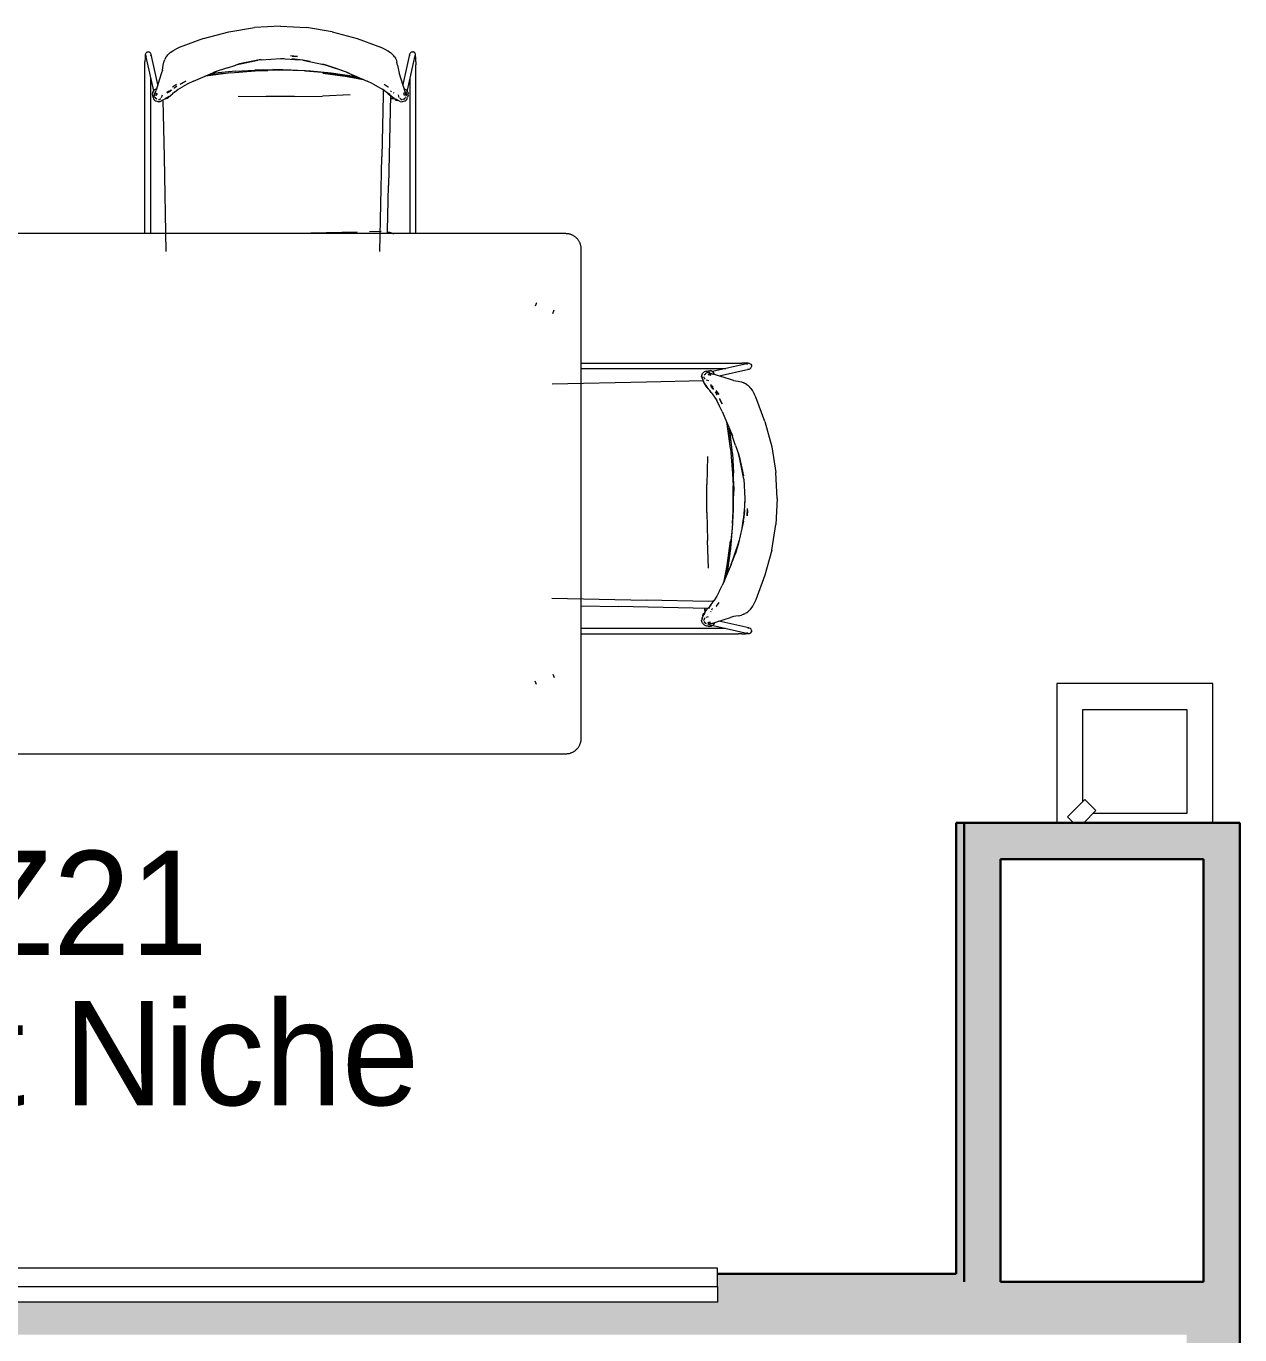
# Model space of a CAD drawing. Header units: millimetres. Extents: x 155927 to 317870, y -36033 to 97293.
# Drawn here: x 158917 to 161251, y 25956 to 28472 of the extents above; entities that cross this region are included whole.
import ezdxf

# ---------------------------------------------------------------- set-up
doc = ezdxf.new("R2010")
doc.units = ezdxf.units.MM
doc.header["$MEASUREMENT"] = 0
for name, color, linetype, lineweight in [('A-AREA-IDEN', 7, 'CONTINUOUS', 9), ('A-WALL-PATT', 7, 'CONTINUOUS', 9), ('G-IMPT', 8, 'CONTINUOUS', 9), ('I-FURN', 8, 'CONTINUOUS', 9), ('I-WALL', 7, 'CONTINUOUS', 9), ('P-SANR-FIXT', 7, 'CONTINUOUS', 9)]:
    doc.layers.add(name, color=color, linetype=linetype, lineweight=lineweight)
doc.styles.add('Century Gothic', font='GOTHIC.TTF', dxfattribs={"height": 200})

msp = doc.modelspace()

# ---------------------------------------------------------------- hatches: boundary and pattern name
at = {"layer": 'A-WALL-PATT'}
for points in [[(160720.5, 26057.6), (160720.5, 26940.1), (160705.5, 26940.1), (160705.5, 26057.6)], [(160720.5, 26057.6), (160790.5, 26057.6), (160790.5, 26940.1), (160720.5, 26940.1), (160720.5, 26303.5)], [(161180.8, 26870.1), (161250.8, 26870.1), (161250.8, 26940.1), (160790.5, 26940.1), (160790.5, 26870.1)], [(161250.8, 26057.6), (161250.8, 26870.1), (161180.8, 26870.1), (161180.8, 26057.6)], [(161148.8, 25955.6), (161148.8, 26057.6), (160246.3, 26057.6), (160246.3, 26018.7), (157846.3, 26018.7), (157846.3, 26057.6), (157247.8, 26057.6), (157247.8, 25955.6), (160684.6, 25955.6)]]:
    msp.add_hatch(color=256, dxfattribs=at).paths.add_polyline_path(points, flags=0)
h = msp.add_hatch(color=256, dxfattribs=at)
h.paths.add_polyline_path([(160705.5, 26057.6), (160705.5, 26072.6), (160246.3, 26072.6), (160246.3, 26057.6), (160684.6, 26057.6)], flags=0)
h.paths.add_polyline_path([(157677.4, 26057.6), (157846.3, 26057.6), (157846.3, 26072.6), (157247.8, 26072.6), (157247.8, 26057.6)], flags=0)
h = msp.add_hatch(color=256, dxfattribs=at)
h.paths.add_polyline_path([(161148.8, 15107.6), (161250.8, 15107.6), (161250.8, 15810.2), (161148.8, 15810.2), (161148.8, 15209.6)], flags=0)
h.paths.add_polyline_path([(161250.8, 16820.2), (161250.8, 18075.1), (161148.8, 18075.1), (161148.8, 16820.2)], flags=0)
h.paths.add_polyline_path([(161148.8, 19085.1), (161250.8, 19085.1), (161250.8, 20775.1), (161148.8, 20775.1), (161148.8, 19362.3)], flags=0)
h.paths.add_polyline_path([(161148.8, 21785.1), (161250.8, 21785.1), (161250.8, 23475.1), (161148.8, 23475.1), (161148.8, 21965.2)], flags=0)
h.paths.add_polyline_path([(161148.8, 24485.1), (161250.8, 24485.1), (161250.8, 26057.6), (161148.8, 26057.6), (161148.8, 24568.2)], flags=0)

# ---------------------------------------------------------------- linework, layer by layer
at = {"layer": 'G-IMPT'}
for p, q in [((159257.8, 28447.9), (159306.3, 28460.9)), ((159306.3, 28460.9), (159355.7, 28468.9)), ((159405.6, 28471.5), (159355.7, 28468.9)), ((159405.6, 28471.5), (159455.5, 28468.9)), ((159504.9, 28460.9), (159455.5, 28468.9)), ((159504.9, 28460.9), (159553.3, 28447.9)), ((159211.1, 28430.3), (159204.6, 28427.4)), ((159257.8, 28447.9), (159211.1, 28430.3)), ((159553.3, 28447.9), (159600.2, 28430.2)), ((159600.2, 28430.2), (159606.5, 28427.4)), ((159145.4, 28410.4), (159145.2, 28403.2)), ((159145.6, 28415.6), (159145.4, 28410.4)), ((159146, 28418), (159145.6, 28415.6)), ((159146, 28418), (159147.2, 28420.4)), ((159146.3, 28415.3), (159161.6, 28347.1)), ((159146.3, 28415.3), (159147.3, 28413.2)), ((159147.3, 28413.2), (159147.1, 28413.4)), ((159147.2, 28420.4), (159149.3, 28421.9)), ((159149.3, 28421.9), (159152, 28422.2)), ((159154.1, 28421.5), (159152, 28422.2)), ((159154.1, 28421.5), (159156, 28419.7)), ((159156.3, 28419.4), (159156, 28419.7)), ((159157.1, 28416.9), (159156.3, 28419.4)), ((159156.4, 28414.6), (159156.8, 28417.1)), ((159156.5, 28414.8), (159156.8, 28417.1)), ((159170, 28359.5), (159157.1, 28416.9)), ((159181.4, 28402.5), (159183.2, 28407.4)), ((159186.2, 28412.7), (159183.2, 28407.4)), ((159184.4, 28409.7), (159183.2, 28407.4)), ((159183.7, 28408.4), (159183.2, 28407.4)), ((159183.7, 28408.4), (159186.2, 28412.7)), ((159185.9, 28412.3), (159184.4, 28409.7)), ((159186.2, 28412.7), (159185.9, 28412.3)), ((159186.2, 28412.7), (159187.7, 28414.6)), ((159187.7, 28414.6), (159189.4, 28416.5)), ((159189.9, 28417.1), (159189.4, 28416.5)), ((159189.9, 28417.1), (159191.7, 28418.9)), ((159193.8, 28420.7), (159191.7, 28418.9)), ((159193.8, 28420.7), (159198.7, 28424)), ((159199, 28424.2), (159198.7, 28424)), ((159199, 28424.2), (159204.6, 28427.4)), ((159319.7, 28397.1), (159362.2, 28406.3)), ((159326.7, 28398.9), (159362.2, 28406.3)), ((159362.2, 28405.9), (159326.7, 28398.9)), ((159368.6, 28407), (159362.2, 28405.9)), ((159368.6, 28406.9), (159363.3, 28406.4)), ((159368.6, 28407), (159365.1, 28406.6)), ((159368.6, 28406.9), (159405.6, 28409.3)), ((159405.6, 28409.3), (159442.5, 28407)), ((159405.6, 28409.3), (159413, 28409.2)), ((159405.6, 28409.3), (159413, 28409.2)), ((159438.7, 28413.5), (159425.1, 28414.2)), ((159449, 28406.3), (159427.3, 28408.7)), ((159427.3, 28408.7), (159437.6, 28407.6)), ((159428.5, 28414.1), (159438.7, 28413.5)), ((159442.5, 28407), (159437.6, 28407.6)), ((159449, 28406.3), (159437.6, 28407.6)), ((159448.6, 28405.9), (159437.6, 28407.6)), ((159462.7, 28403.8), (159448.6, 28405.9)), ((159449, 28406.3), (159491.5, 28397.1)), ((159462.7, 28403.8), (159455.6, 28405.1)), ((159606.5, 28427.4), (159612.1, 28424.2)), ((159612.4, 28424), (159612.1, 28424.2)), ((159612.4, 28424), (159617.3, 28420.7)), ((159617.3, 28420.7), (159619.4, 28418.9)), ((159621.2, 28417.1), (159619.4, 28418.9)), ((159623.5, 28414.6), (159621.2, 28417.1)), ((159625, 28412.7), (159623.5, 28414.6)), ((159625, 28412.7), (159625.2, 28412.3)), ((159625.2, 28412.3), (159626.8, 28409.7)), ((159628, 28407.4), (159626.8, 28409.7)), ((159628, 28407.4), (159629.8, 28402.5)), ((159654, 28416.9), (159641.2, 28359.3)), ((159648.5, 28342.4), (159664.9, 28415.3)), ((159654, 28416.9), (159654.9, 28419.4)), ((159654.8, 28414.6), (159654.3, 28417.1)), ((159654.6, 28414.8), (159654.3, 28417.1)), ((159656.7, 28421.2), (159654.9, 28419.4)), ((159654.9, 28419.4), (159655.1, 28419.7)), ((159656.7, 28421.2), (159657, 28421.5)), ((159659.1, 28422.2), (159657, 28421.5)), ((159659.1, 28422.2), (159661.8, 28421.9)), ((159663.9, 28420.4), (159661.8, 28421.9)), ((159665.2, 28418), (159663.9, 28420.4)), ((159664.9, 28415.3), (159663.9, 28413.2)), ((159664.1, 28413.4), (159663.9, 28413.2)), ((159665.5, 28415.6), (159665.2, 28418)), ((159665.8, 28410.4), (159665.5, 28415.6)), ((159665.9, 28403.2), (159665.8, 28410.4)), ((159145.2, 28396.9), (159145.2, 28403.2)), ((159145.2, 28072.1), (159145.2, 28396.9)), ((159177, 28381.6), (159173.1, 28369.6)), ((159178.7, 28387.2), (159177, 28381.6)), ((159178.7, 28387.2), (159180.3, 28396.4)), ((159180.3, 28396.4), (159181.4, 28402.5)), ((159238.5, 28365.7), (159284.9, 28385.5)), ((159309.6, 28381.6), (159262.3, 28375.2)), ((159265.9, 28377.4), (159295.6, 28381.4)), ((159265.9, 28377.4), (159295.6, 28381.4)), ((159271.8, 28379.9), (159279.4, 28381)), ((159303.6, 28391.5), (159278.5, 28382.9)), ((159278.5, 28382.9), (159284.9, 28385.5)), ((159319.1, 28385.1), (159279.4, 28381)), ((159303.6, 28391.5), (159319.8, 28396.7)), ((159309.6, 28381.6), (159357.4, 28385.4)), ((159319.1, 28385.1), (159356.2, 28387.2)), ((159319.7, 28397.1), (159326.7, 28398.9)), ((159326.7, 28398.9), (159319.8, 28396.7)), ((159372.5, 28387.6), (159356.2, 28387.2)), ((159357.4, 28385.4), (159381.5, 28386.4)), ((159372.5, 28387.6), (159391.3, 28388)), ((159405.6, 28386.7), (159381.5, 28386.4)), ((159410.2, 28387.6), (159391.3, 28388)), ((159429.7, 28386.4), (159405.6, 28386.7)), ((159426.5, 28387.2), (159410.2, 28387.6)), ((159463.6, 28385.1), (159426.5, 28387.2)), ((159453.7, 28385.4), (159429.7, 28386.4)), ((159453.7, 28385.4), (159501.5, 28381.6)), ((159503.3, 28381), (159463.6, 28385.1)), ((159491.5, 28397.1), (159486.3, 28398.4)), ((159486.3, 28398.4), (159491.4, 28396.9)), ((159534.3, 28375), (159487.1, 28381.4)), ((159487.1, 28381.4), (159534.4, 28375)), ((159511.1, 28390.9), (159491.4, 28396.9)), ((159532.6, 28382.9), (159491.5, 28397.1)), ((159491.5, 28397.1), (159511.1, 28390.9)), ((159501.5, 28381.6), (159548.8, 28375.2)), ((159542.5, 28375.1), (159503.3, 28381)), ((159532.6, 28382.9), (159511.1, 28390.9)), ((159532.6, 28382.9), (159511.1, 28390.9)), ((159538.4, 28380.7), (159532.6, 28382.9)), ((159538.4, 28380.7), (159532.6, 28382.9)), ((159532.6, 28382.9), (159572.6, 28365.7)), ((159630.9, 28396.5), (159629.8, 28402.5)), ((159630.9, 28396.5), (159632.5, 28387.2)), ((159632.5, 28387.2), (159634.2, 28381.6)), ((159638, 28369.6), (159634.2, 28381.6)), ((159665.9, 28403.2), (159666, 28396.9)), ((159666, 28072.5), (159666, 28396.9)), ((159156, 28371.8), (159156, 28072.1)), ((159173.1, 28369.6), (159166.4, 28348.5)), ((159197.9, 28354), (159198.4, 28354.3)), ((159205.7, 28359.6), (159198.4, 28354.3)), ((159200.4, 28352.1), (159206.3, 28356.1)), ((159200.4, 28352.1), (159204.3, 28354.8)), ((159206.3, 28356.1), (159204.3, 28354.8)), ((159208.5, 28349.6), (159217.5, 28354.9)), ((159213.1, 28360.1), (159223.5, 28365.6)), ((159213.1, 28360.1), (159214.1, 28360.7)), ((159223.5, 28365.6), (159214.1, 28360.7)), ((159227.9, 28360.4), (159217.5, 28354.9)), ((159238.5, 28365.7), (159227.9, 28360.4)), ((159262.3, 28375.2), (159259.7, 28374.7)), ((159534.3, 28375), (159564.5, 28369.2)), ((159564.5, 28369.2), (159534.4, 28375)), ((159542.5, 28375.1), (159557.6, 28372.2)), ((159548.8, 28375.2), (159552, 28374.6)), ((159563.2, 28369.8), (159572.6, 28365.7)), ((159563.2, 28369.8), (159572.6, 28365.7)), ((159583.2, 28360.4), (159572.6, 28365.7)), ((159583.2, 28360.4), (159593.6, 28354.9)), ((159593.6, 28354.9), (159602.6, 28349.6)), ((159612.8, 28354.3), (159605.5, 28359.6)), ((159613.3, 28354), (159612.8, 28354.3)), ((159641.9, 28357.2), (159638, 28369.6)), ((159645.7, 28345.4), (159641.9, 28357.2)), ((159655.1, 28072.5), (159655.1, 28371.8)), ((159160.1, 28343.9), (159159.8, 28342.3)), ((159159.9, 28341), (159159.8, 28342.3)), ((159160, 28338.2), (159159.9, 28341)), ((159161, 28335), (159160, 28338.2)), ((159160.1, 28343.9), (159161.7, 28347.4)), ((159161.7, 28347.4), (159160.1, 28344.2)), ((159160.1, 28343.9), (159161.5, 28347.1)), ((159160.1, 28343.9), (159160.1, 28344.2)), ((159161, 28335), (159162.4, 28330.7)), ((159161.5, 28347.1), (159163.6, 28349.2)), ((159163.4, 28348.9), (159161.5, 28347.1)), ((159161.7, 28347.4), (159161.5, 28347.1)), ((159163.4, 28348.9), (159161.7, 28347.4)), ((159162.2, 28334.6), (159164.6, 28342.5)), ((159162.2, 28334.6), (159163.8, 28340.2)), ((159165.6, 28327.6), (159162.4, 28330.7)), ((159163, 28339.3), (159164.6, 28342.5)), ((159163, 28339.3), (159164.3, 28341.4)), ((159163, 28340.9), (159163.4, 28339)), ((159163.8, 28349.3), (159163.6, 28349.2)), ((159163.6, 28337.9), (159165.7, 28346.1)), ((159163.6, 28337.9), (159165.4, 28344.8)), ((159166.1, 28350.4), (159163.8, 28349.3)), ((159163.8, 28340.2), (159166.4, 28348.5)), ((159164.3, 28341.4), (159166.2, 28343.1)), ((159165.4, 28333.7), (159164.6, 28335.3)), ((159165, 28335), (159165.4, 28333.7)), ((159165.7, 28346.1), (159165.4, 28344.8)), ((159168, 28331.2), (159165.7, 28333.2)), ((159166.1, 28350.4), (159166.2, 28350.4)), ((159166.8, 28338), (159168.4, 28343.5)), ((159166.8, 28338), (159168, 28340.4)), ((159167, 28339.3), (159168.5, 28340.7)), ((159167, 28339.3), (159168, 28340.4)), ((159168.5, 28340.7), (159167.4, 28339.8)), ((159171.5, 28330.4), (159173.1, 28330.6)), ((159174, 28331), (159173.1, 28330.6)), ((159174, 28331), (159175.6, 28332.5)), ((159174.4, 28326.9), (159180.4, 28329.9)), ((159177.2, 28334.6), (159178.6, 28339.4)), ((159179.4, 28329.4), (159181.9, 28220)), ((159186.5, 28332.4), (159180.4, 28329.9)), ((159192, 28336.5), (159183.7, 28331.7)), ((159188.3, 28334.2), (159183.7, 28331.7)), ((159187.7, 28344.5), (159186.5, 28343.7)), ((159186.5, 28332.4), (159189.6, 28334.4)), ((159188, 28343.6), (159191.8, 28345.5)), ((159191.2, 28345.2), (159188, 28343.6)), ((159188.3, 28334.2), (159192, 28336.5)), ((159188.9, 28345.3), (159191.3, 28347.5)), ((159189.6, 28334.4), (159195, 28338.7)), ((159191.2, 28345.2), (159194, 28347)), ((159191.2, 28345.2), (159193.4, 28346.6)), ((159191.2, 28345.2), (159191.8, 28345.5)), ((159193.1, 28346.8), (159196.1, 28348.9)), ((159195.6, 28348.5), (159193.1, 28346.8)), ((159193.4, 28346.6), (159194, 28347)), ((159195, 28338.7), (159198.2, 28341.6)), ((159195.6, 28348.5), (159196.1, 28348.9)), ((159202, 28344.6), (159198.2, 28341.6)), ((159202, 28344.6), (159209.3, 28350.1)), ((159208.5, 28349.6), (159209.3, 28350.1)), ((159324.6, 28337.2), (159378.5, 28336.2)), ((159432.6, 28336.2), (159378.5, 28336.2)), ((159432.6, 28336.2), (159486.5, 28337.2)), ((159539.7, 28339.3), (159486.5, 28337.2)), ((159603.5, 28338.9), (159600.8, 28220)), ((159609.2, 28344.6), (159601.9, 28350.1)), ((159601.9, 28350.1), (159602.6, 28349.6)), ((159602.4, 28350.1), (159603, 28347.3)), ((159603, 28347.3), (159603.5, 28338.9)), ((159617, 28339.5), (159608.7, 28345.1)), ((159612.9, 28341.6), (159608.7, 28345.1)), ((159617, 28339.5), (159609.2, 28344.6)), ((159612.9, 28341.6), (159616.1, 28338.7)), ((159617.1, 28338.3), (159613.3, 28165.4)), ((159621.6, 28334.4), (159616.1, 28338.7)), ((159624.3, 28332.7), (159617, 28332.3)), ((159617, 28331.9), (159625, 28332.2)), ((159617.2, 28347), (159617.7, 28346.6)), ((159619.3, 28345.5), (159617.7, 28346.6)), ((159624.3, 28332.7), (159618, 28332.3)), ((159624.7, 28332.4), (159621.6, 28334.4)), ((159622.5, 28343.8), (159623.9, 28343.3)), ((159624.7, 28332.4), (159629.5, 28330.2)), ((159635.9, 28326.8), (159627.5, 28331.2)), ((159629.5, 28330.2), (159627.5, 28331.2)), ((159633.9, 28334.6), (159632.6, 28339.4)), ((159637.1, 28331), (159635.3, 28332.7)), ((159637.1, 28331), (159637.7, 28330.7)), ((159637.7, 28330.7), (159639.7, 28330.3)), ((159640.3, 28330.2), (159639.7, 28330.3)), ((159643.8, 28331.9), (159642.2, 28330.8)), ((159642.2, 28330.8), (159643.3, 28331.5)), ((159644.3, 28338), (159642.8, 28343.5)), ((159642.8, 28330.9), (159645.4, 28333.1)), ((159643.1, 28340.3), (159644.1, 28339.3)), ((159643.1, 28340.3), (159643.8, 28339.7)), ((159643.8, 28331.9), (159643.3, 28331.5)), ((159644.3, 28338), (159643.4, 28340.1)), ((159644.1, 28339.3), (159643.4, 28340.1)), ((159643.5, 28343.8), (159645, 28343.1)), ((159645.1, 28350.4), (159645, 28350.4)), ((159647.3, 28349.3), (159645, 28350.4)), ((159645, 28350.4), (159647.5, 28349.2)), ((159645.1, 28350.4), (159647.5, 28349.2)), ((159646.8, 28341.4), (159645.3, 28342.8)), ((159647.3, 28340.2), (159645.5, 28346.1)), ((159647.5, 28337.9), (159645.5, 28346.1)), ((159648.8, 28330.7), (159645.5, 28327.6)), ((159645.7, 28345.4), (159647.5, 28337.9)), ((159646.5, 28335.4), (159645.7, 28333.7)), ((159646.2, 28334.9), (159645.7, 28333.7)), ((159646.6, 28342.5), (159647.3, 28340.2)), ((159646.6, 28342.5), (159648.1, 28339.3)), ((159646.8, 28341.4), (159648.1, 28339.3)), ((159647.3, 28349.3), (159647.5, 28349.2)), ((159649.4, 28347.4), (159647.5, 28349.2)), ((159647.7, 28339), (159648.1, 28340.9)), ((159648.8, 28330.7), (159650.2, 28335)), ((159649.4, 28347.4), (159649.6, 28347.1)), ((159651, 28344.2), (159649.6, 28347.1)), ((159651.1, 28338.2), (159650.2, 28335)), ((159651.1, 28343.9), (159651, 28344.2)), ((159651.1, 28343.9), (159651.4, 28342.3)), ((159651.1, 28338.2), (159651.4, 28342.3)), ((159166.9, 28327.1), (159165.6, 28327.6)), ((159171.1, 28326), (159166.9, 28327.1)), ((159169.8, 28326.4), (159174.8, 28327.2)), ((159169.8, 28326.4), (159174.4, 28326.9)), ((159171.1, 28326), (159174.8, 28327.2)), ((159635.9, 28326.8), (159640, 28326)), ((159644.2, 28327.1), (159640, 28326)), ((159645.5, 28327.6), (159644.2, 28327.1)), ((159181.9, 28220), (159185.6, 28038.2)), ((159597.1, 28038), (159600.8, 28220)), ((159611.5, 28078.9), (159613.3, 28165.4)), ((159611.4, 28072.5), (159611.5, 28078.9)), ((159553, 28075.6), (159464.1, 28073.6)), ((159599.5, 28076.7), (159577.3, 28076.2)), ((159611.4, 28076), (159615.5, 28075.4)), ((159615.5, 28075.4), (159621.1, 28073.6)), ((159621.1, 28073.6), (159623.2, 28072.6)), ((159983.9, 27823.9), (160286.6, 27823.9)), ((160261.6, 27813), (159983.9, 27813)), ((160215.7, 27797.9), (160216.9, 27802.1)), ((160216.9, 27802.1), (160217.3, 27803.5)), ((160217.3, 27803.5), (160220.4, 27806.7)), ((160224.7, 27808.1), (160220.4, 27806.7)), ((160220.9, 27801.1), (160222.9, 27803.4)), ((160223.5, 27803.6), (160225.1, 27804.4)), ((160224.7, 27804.1), (160223.5, 27803.6)), ((160224.4, 27806.9), (160230, 27805.3)), ((160224.4, 27806.9), (160232.2, 27804.5)), ((160224.7, 27808.1), (160227.9, 27809.1)), ((160227.6, 27805.4), (160235.8, 27803.4)), ((160227.6, 27805.4), (160234.5, 27803.7)), ((160227.8, 27802.2), (160230.1, 27801)), ((160227.8, 27802.2), (160233.2, 27800.7)), ((160227.9, 27809.1), (160230.7, 27809.2)), ((160230.6, 27806.1), (160228.7, 27805.6)), ((160229, 27806), (160231.1, 27804.7)), ((160229, 27806), (160232.2, 27804.5)), ((160229, 27802), (160230.1, 27801)), ((160229, 27802), (160230.5, 27800.6)), ((160230.5, 27800.6), (160229.5, 27801.6)), ((160230, 27805.3), (160238.2, 27802.7)), ((160230.7, 27809.2), (160232, 27809.3)), ((160231.1, 27804.7), (160232.8, 27802.9)), ((160233.7, 27809), (160232, 27809.3)), ((160233.6, 27801.4), (160232.8, 27802.9)), ((160233.7, 27809), (160237.1, 27807.3)), ((160233.7, 27809), (160234, 27808.9)), ((160233.7, 27809), (160236.9, 27807.5)), ((160237.1, 27807.3), (160234, 27808.9)), ((160235.8, 27803.4), (160234.5, 27803.7)), ((160305, 27822.8), (160236.9, 27807.5)), ((160238.7, 27805.7), (160236.9, 27807.5)), ((160237.1, 27807.3), (160236.9, 27807.5)), ((160236.9, 27807.5), (160239, 27805.4)), ((160238.7, 27805.7), (160237.1, 27807.3)), ((160259.4, 27795.9), (160238.2, 27802.7)), ((160239.1, 27805.2), (160239, 27805.4)), ((160240.1, 27803), (160239.1, 27805.2)), ((160240.1, 27803), (160240.2, 27802.9)), ((160249.3, 27799.1), (160306.6, 27812)), ((160286.6, 27823.9), (160292.9, 27823.9)), ((160300.1, 27823.7), (160292.9, 27823.9)), ((160305.3, 27823.4), (160300.1, 27823.7)), ((160305, 27822.8), (160302.9, 27821.8)), ((160302.9, 27821.8), (160303.1, 27822)), ((160304.3, 27812.7), (160306.9, 27812.2)), ((160304.5, 27812.6), (160306.9, 27812.2)), ((160307.7, 27823.1), (160305.3, 27823.4)), ((160306.6, 27812), (160309.1, 27812.8)), ((160307.7, 27823.1), (160310.1, 27821.9)), ((160309.1, 27812.8), (160309.4, 27813.1)), ((160311.2, 27814.9), (160309.4, 27813.1)), ((160310.1, 27821.9), (160311.6, 27819.7)), ((160311.2, 27814.9), (160311.9, 27817.1)), ((160311.6, 27819.7), (160311.9, 27817.1)), ((160109.8, 27787.2), (159928, 27783.5)), ((160219.2, 27789.6), (160109.8, 27787.2)), ((160215.7, 27797.9), (160217, 27794.3)), ((160216.2, 27799.3), (160217, 27794.3)), ((160216.2, 27799.3), (160216.6, 27794.7)), ((160216.6, 27794.7), (160219.6, 27788.7)), ((160222.2, 27782.6), (160219.6, 27788.7)), ((160220.1, 27797.6), (160220.3, 27796)), ((160220.8, 27795.1), (160220.3, 27796)), ((160220.8, 27795.1), (160222.3, 27793.4)), ((160223.9, 27780.8), (160221.4, 27785.4)), ((160226.2, 27777.1), (160221.4, 27785.4)), ((160222.2, 27782.6), (160224.1, 27779.5)), ((160223.9, 27780.8), (160226.2, 27777.1)), ((160224.1, 27779.5), (160228.4, 27774.1)), ((160224.3, 27791.9), (160229.1, 27790.5)), ((160235, 27777.8), (160233.3, 27781)), ((160233.3, 27781), (160235.3, 27777.3)), ((160234.2, 27781.4), (160233.6, 27782.4)), ((160235, 27777.8), (160235.3, 27777.3)), ((160235, 27777.8), (160236.3, 27775.7)), ((160235, 27777.8), (160236.7, 27775.1)), ((160235.1, 27780.2), (160237.2, 27777.8)), ((160236.3, 27775.7), (160236.7, 27775.1)), ((160238.2, 27773.5), (160236.6, 27776)), ((160236.6, 27776), (160238.6, 27772.9)), ((160271.3, 27792.1), (160259.4, 27795.9)), ((160277, 27790.4), (160271.3, 27792.1)), ((160277, 27790.4), (160286.2, 27788.8)), ((160286.2, 27788.8), (160292.2, 27787.7)), ((160292.2, 27787.7), (160297.2, 27785.9)), ((160298.2, 27785.3), (160297.2, 27785.9)), ((160302.4, 27782.9), (160297.2, 27785.9)), ((160299.4, 27784.7), (160297.2, 27785.9)), ((160298.2, 27785.3), (160302.4, 27782.9)), ((160302, 27783.2), (160299.4, 27784.7)), ((160302.4, 27782.9), (160302, 27783.2)), ((160302.4, 27782.9), (160304.4, 27781.4)), ((160304.4, 27781.4), (160306.3, 27779.7)), ((160306.8, 27779.2), (160306.3, 27779.7)), ((160306.8, 27779.2), (160308.6, 27777.3)), ((160310.4, 27775.2), (160308.6, 27777.3)), ((160228.4, 27774.1), (160231.3, 27770.9)), ((160234.4, 27767.1), (160231.3, 27770.9)), ((160234.4, 27767.1), (160239.8, 27759.8)), ((160238.2, 27773.5), (160238.6, 27772.9)), ((160239.3, 27760.5), (160239.8, 27759.8)), ((160239.3, 27760.5), (160244.7, 27751.6)), ((160241.9, 27768.7), (160245.8, 27762.8)), ((160241.9, 27768.7), (160244.6, 27764.7)), ((160243.7, 27771.2), (160244.1, 27770.7)), ((160249.3, 27763.4), (160244.1, 27770.7)), ((160245.8, 27762.8), (160244.6, 27764.7)), ((160250.1, 27741.1), (160244.7, 27751.6)), ((160249.9, 27755.9), (160255.4, 27745.5)), ((160249.9, 27755.9), (160250.4, 27755)), ((160255.4, 27745.5), (160250.4, 27755)), ((160310.4, 27775.2), (160313.8, 27770.4)), ((160314, 27770.1), (160313.8, 27770.4)), ((160314, 27770.1), (160317.1, 27764.5)), ((160320, 27758), (160317.1, 27764.5)), ((160337.6, 27711.2), (160320, 27758)), ((160255.4, 27730.5), (160250.1, 27741.1)), ((160255.4, 27730.5), (160275.2, 27684.1)), ((160265, 27706.7), (160264.5, 27709.4)), ((160271.3, 27659.4), (160265, 27706.7)), ((160267.1, 27703.2), (160271.2, 27673.5)), ((160267.1, 27703.1), (160271.2, 27673.5)), ((160337.6, 27711.2), (160350.6, 27662.8)), ((160269.6, 27697.3), (160270.8, 27689.7)), ((160274.9, 27649.9), (160270.8, 27689.7)), ((160281.2, 27665.5), (160272.7, 27690.6)), ((160272.7, 27690.6), (160275.2, 27684.1)), ((160271.3, 27659.4), (160275.2, 27611.6)), ((160274.9, 27649.9), (160277, 27612.9)), ((160281.2, 27665.5), (160286.4, 27649.3)), ((160350.6, 27662.8), (160358.7, 27613.4)), ((160227, 27644.4), (160226, 27590.5)), ((160288.7, 27642.3), (160286.4, 27649.3)), ((160286.8, 27649.4), (160288.7, 27642.3)), ((160286.8, 27649.4), (160296, 27606.9)), ((160295.7, 27606.8), (160288.7, 27642.3)), ((160288.7, 27642.3), (160296, 27606.9)), ((160275.2, 27611.6), (160276.1, 27587.6)), ((160277.3, 27596.6), (160277, 27612.9)), ((160296.8, 27600.5), (160295.7, 27606.8)), ((160296.6, 27600.4), (160296.2, 27605)), ((160296.8, 27600.5), (160296.3, 27605)), ((160296.6, 27600.4), (160299, 27563.5)), ((160361.3, 27563.5), (160358.7, 27613.4)), ((160226, 27536.5), (160226, 27590.5)), ((160276.4, 27563.5), (160276.1, 27587.6)), ((160277.3, 27596.6), (160277.7, 27577.7)), ((160277.3, 27558.9), (160277.7, 27577.7)), ((160276.1, 27539.4), (160276.4, 27563.5)), ((160277, 27542.6), (160277.3, 27558.9)), ((160299.1, 27563.5), (160296.8, 27526.5)), ((160299.1, 27563.5), (160298.9, 27556)), ((160299, 27563.5), (160298.9, 27556)), ((160361.3, 27563.5), (160358.7, 27513.6)), ((160226, 27536.5), (160227, 27482.6)), ((160274.9, 27505.5), (160277, 27542.6)), ((160275.2, 27515.4), (160276.1, 27539.4)), ((160295.7, 27520.4), (160297.3, 27531.5)), ((160296, 27520.1), (160298.4, 27541.7)), ((160296, 27520.1), (160297.3, 27531.5)), ((160296.8, 27526.5), (160297.3, 27531.5)), ((160298.4, 27541.7), (160297.3, 27531.5)), ((160303.3, 27530.4), (160304, 27544)), ((160303.8, 27540.6), (160303.3, 27530.4)), ((160270.8, 27465.8), (160274.9, 27505.5)), ((160275.2, 27515.4), (160271.3, 27467.6)), ((160296, 27520.1), (160286.8, 27477.6)), ((160293.6, 27506.3), (160295.7, 27520.4)), ((160293.6, 27506.3), (160294.9, 27513.5)), ((160350.6, 27464.2), (160358.7, 27513.6)), ((160229.1, 27429.3), (160227, 27482.6)), ((160264.7, 27434.8), (160271.2, 27481.9)), ((160271.2, 27481.9), (160264.7, 27434.7)), ((160272.7, 27436.4), (160286.8, 27477.6)), ((160286.8, 27477.6), (160280.6, 27457.9)), ((160280.6, 27457.9), (160286.6, 27477.6)), ((160288.2, 27482.8), (160286.6, 27477.6)), ((160286.8, 27477.6), (160288.2, 27482.8)), ((160264.9, 27426.6), (160270.8, 27465.8)), ((160271.3, 27467.6), (160265, 27420.3)), ((160272.6, 27436.4), (160280.6, 27457.9)), ((160272.7, 27436.4), (160280.6, 27457.9)), ((160350.6, 27464.2), (160337.6, 27415.8)), ((160272.7, 27436.4), (160255.5, 27396.4)), ((160264.7, 27434.8), (160258.9, 27404.5)), ((160258.9, 27404.5), (160264.7, 27434.7)), ((160264.9, 27426.6), (160261.9, 27411.5)), ((160270.5, 27430.7), (160272.7, 27436.4)), ((160270.5, 27430.7), (160272.6, 27436.4)), ((160259.5, 27405.8), (160255.4, 27396.5)), ((160259.5, 27405.8), (160255.5, 27396.4)), ((160265, 27420.3), (160264.3, 27417.1)), ((160337.6, 27415.8), (160320, 27368.9)), ((160244.7, 27375.4), (160239.3, 27366.5)), ((160250.1, 27385.9), (160244.7, 27375.4)), ((160250.1, 27385.9), (160255.4, 27396.5)), ((159927.7, 27371.9), (160109.8, 27368.3)), ((159983.8, 27357.3), (160055.1, 27355.8)), ((160228.1, 27351.9), (160055.1, 27355.8)), ((160228.6, 27365.6), (160109.8, 27368.3)), ((160221.6, 27352.1), (160222, 27344)), ((160222.4, 27344.8), (160222, 27352.1)), ((160222.4, 27344.8), (160222.1, 27351)), ((160224.1, 27347.5), (160228.4, 27352.9)), ((160231.3, 27356.1), (160228.4, 27352.9)), ((160237, 27366), (160228.6, 27365.6)), ((160229.3, 27352.1), (160234.9, 27360.4)), ((160229.3, 27352.1), (160234.4, 27359.9)), ((160231.3, 27356.1), (160234.9, 27360.4)), ((160234.4, 27359.9), (160239.8, 27367.2)), ((160235.3, 27349.7), (160236.3, 27351.3)), ((160236.7, 27351.9), (160236.3, 27351.3)), ((160239.9, 27366.7), (160237, 27366)), ((160239.8, 27367.2), (160239.3, 27366.5)), ((160243.7, 27355.8), (160244.1, 27356.3)), ((160244.1, 27356.3), (160249.3, 27363.6)), ((160304.4, 27345.6), (160306.8, 27347.8)), ((160306.8, 27347.8), (160308.6, 27349.7)), ((160310.4, 27351.8), (160308.6, 27349.7)), ((160313.8, 27356.6), (160310.4, 27351.8)), ((160313.8, 27356.6), (160314, 27356.9)), ((160317.1, 27362.5), (160314, 27356.9)), ((160320, 27368.9), (160317.1, 27362.5)), ((160216.5, 27333.1), (160215.7, 27329.1)), ((160216.9, 27324.9), (160215.7, 27329.1)), ((160216.5, 27333.1), (160220.9, 27341.6)), ((160217.3, 27323.5), (160216.9, 27324.9)), ((160220.4, 27320.3), (160217.3, 27323.5)), ((160222.2, 27344.4), (160219.9, 27339.6)), ((160219.9, 27339.6), (160220.9, 27341.6)), ((160219.9, 27328.8), (160220.1, 27329.4)), ((160220.5, 27331.4), (160220.1, 27329.4)), ((160220.8, 27331.9), (160220.5, 27331.4)), ((160221.6, 27325.3), (160220.5, 27326.9)), ((160220.5, 27326.9), (160221.2, 27325.8)), ((160220.7, 27326.3), (160222.8, 27323.7)), ((160220.8, 27331.9), (160222.4, 27333.8)), ((160221.6, 27325.3), (160221.2, 27325.8)), ((160222.2, 27344.4), (160224.1, 27347.5)), ((160222.6, 27333.9), (160222.4, 27333.8)), ((160224.7, 27322.9), (160223.5, 27323.4)), ((160225.1, 27322.6), (160223.5, 27323.4)), ((160224.4, 27335.2), (160229.1, 27336.5)), ((160227.6, 27321.6), (160235.8, 27323.6)), ((160235.1, 27323.3), (160227.6, 27321.6)), ((160227.7, 27324.7), (160233.2, 27326.3)), ((160227.7, 27324.7), (160229.8, 27325.7)), ((160230.1, 27326), (160229, 27325)), ((160229, 27325), (160229.8, 27325.7)), ((160230.1, 27326), (160229.5, 27325.3)), ((160230, 27321.7), (160235.8, 27323.6)), ((160233.6, 27346.5), (160233, 27345.1)), ((160235.1, 27323.3), (160246.9, 27327.2)), ((160240.2, 27324.1), (160239, 27321.6)), ((160240.1, 27324), (160239, 27321.6)), ((160239.1, 27321.8), (160240.2, 27324.1)), ((160240.1, 27324), (160240.2, 27324.1)), ((160246.9, 27327.2), (160259.4, 27331.1)), ((160306.6, 27315), (160249.1, 27327.9)), ((160259.4, 27331.1), (160271.3, 27334.9)), ((160277, 27336.6), (160271.3, 27334.9)), ((160286.2, 27338.2), (160277, 27336.6)), ((160286.2, 27338.2), (160292.2, 27339.3)), ((160297.2, 27341.1), (160292.2, 27339.3)), ((160297.2, 27341.1), (160299.4, 27342.3)), ((160302, 27343.8), (160299.4, 27342.3)), ((160302.4, 27344.1), (160302, 27343.8)), ((160302.4, 27344.1), (160304.4, 27345.6)), ((159983.8, 27314), (160261.6, 27314)), ((159984.1, 27303.1), (160286.6, 27303.1)), ((160220.4, 27320.3), (160224.7, 27318.9)), ((160227.9, 27317.9), (160224.7, 27318.9)), ((160227.9, 27317.9), (160232, 27317.7)), ((160228.7, 27321.4), (160230.6, 27320.9)), ((160232.2, 27322.5), (160229, 27321)), ((160231.1, 27322.3), (160229, 27321)), ((160232.2, 27322.5), (160230, 27321.7)), ((160233.7, 27318), (160232, 27317.7)), ((160232.1, 27320.6), (160305.1, 27304.2)), ((160233.7, 27318), (160234, 27318.1)), ((160234, 27318.1), (160236.9, 27319.5)), ((160237.1, 27319.7), (160236.9, 27319.5)), ((160237.1, 27319.7), (160239, 27321.6)), ((160239.1, 27321.8), (160239, 27321.6)), ((160292.9, 27303.1), (160286.6, 27303.1)), ((160292.9, 27303.1), (160300.1, 27303.3)), ((160300.1, 27303.3), (160305.3, 27303.6)), ((160305.1, 27304.2), (160302.9, 27305.2)), ((160303.1, 27305), (160302.9, 27305.2)), ((160304.3, 27314.3), (160306.9, 27314.8)), ((160304.5, 27314.4), (160306.9, 27314.8)), ((160305.3, 27303.6), (160307.7, 27303.9)), ((160306.6, 27315), (160309.1, 27314.2)), ((160307.7, 27303.9), (160310.1, 27305.1)), ((160310.9, 27312.4), (160309.1, 27314.2)), ((160309.1, 27314.2), (160309.4, 27313.9)), ((160310.1, 27305.1), (160311.6, 27307.3)), ((160310.9, 27312.4), (160311.2, 27312.1)), ((160311.9, 27309.9), (160311.2, 27312.1)), ((160311.9, 27309.9), (160311.6, 27307.3))]:
    msp.add_line(p, q, dxfattribs=at)
at = {"layer": 'I-FURN'}
for p, q in [((159625.8, 28330.9), (159625.6, 28332.2)), ((159625.8, 28330.9), (159627.2, 28331.2)), ((159625.8, 28330.9), (159627.5, 28331.1)), ((159625.8, 28330.9), (159627.8, 28331)), ((159625.8, 28330.9), (159626.6, 28330)), ((159625.8, 28330.9), (159629.6, 28330.2)), ((159625.8, 28330.9), (159630.8, 28328.4)), ((159625.8, 28330.9), (159628.4, 28330.7)), ((159626.6, 28330), (159627.5, 28329.3)), ((159630.8, 28328.4), (159626.6, 28330)), ((159628.5, 28328.7), (159627.5, 28329.3)), ((159630.8, 28328.4), (159627.5, 28329.3)), ((159629.7, 28328.4), (159628.5, 28328.7)), ((159630.8, 28328.4), (159628.5, 28328.7)), ((159630.8, 28328.4), (159629.7, 28328.4)), ((159632.1, 28328.8), (159630.8, 28328.4)), ((159954.3, 28072.7), (158014.3, 28072.7)), ((159954.6, 28072.7), (159954.3, 28072.7)), ((159955.8, 28072.6), (159954.6, 28072.7)), ((159957, 28072.5), (159955.8, 28072.6)), ((159958.2, 28072.4), (159957, 28072.5)), ((159959.4, 28072.2), (159958.2, 28072.4)), ((159960.6, 28072), (159959.4, 28072.2)), ((159961.7, 28071.7), (159960.6, 28072)), ((159962.9, 28071.4), (159961.7, 28071.7)), ((159964, 28071), (159962.9, 28071.4)), ((159965.2, 28070.6), (159964, 28071)), ((159966.3, 28070.2), (159965.2, 28070.6)), ((159967.4, 28069.7), (159966.3, 28070.2)), ((159968.4, 28069.1), (159967.4, 28069.7)), ((159969.5, 28068.5), (159968.4, 28069.1)), ((159970.5, 28067.9), (159969.5, 28068.5)), ((159971.5, 28067.2), (159970.5, 28067.9)), ((159972.5, 28066.5), (159971.5, 28067.2)), ((159973.4, 28065.8), (159972.5, 28066.5)), ((159974.3, 28065), (159973.4, 28065.8)), ((159975.2, 28064.2), (159974.3, 28065)), ((159976, 28063.3), (159975.2, 28064.2)), ((159976.9, 28062.4), (159976, 28063.3)), ((159977.6, 28061.5), (159976.9, 28062.4)), ((159978.4, 28060.6), (159977.6, 28061.5)), ((159979.1, 28059.6), (159978.4, 28060.6)), ((159979.7, 28058.6), (159979.1, 28059.6)), ((159980.3, 28057.6), (159979.7, 28058.6)), ((159980.9, 28056.5), (159980.3, 28057.6)), ((159981.4, 28055.4), (159980.9, 28056.5)), ((159981.9, 28054.3), (159981.4, 28055.4)), ((159982.4, 28053.2), (159981.9, 28054.3)), ((159982.8, 28052.1), (159982.4, 28053.2)), ((159983.1, 28051), (159982.8, 28052.1)), ((159983.4, 28049.8), (159983.1, 28051)), ((159983.7, 28048.6), (159983.4, 28049.8)), ((159983.9, 28047.4), (159983.7, 28048.6)), ((159984.1, 28046.3), (159983.9, 28047.4)), ((159984.2, 28045.1), (159984.1, 28046.3)), ((159984.3, 28043.9), (159984.2, 28045.1)), ((159984.3, 28042.7), (159984.3, 28043.9)), ((159984.3, 27102.7), (159984.3, 28042.7)), ((159898.2, 27939.5), (159895.5, 27932.9)), ((159929.3, 27919.3), (159932, 27925.9)), ((160220.6, 27343.3), (160218.1, 27338.2)), ((160218.1, 27338.2), (160219.7, 27342.5)), ((160218.1, 27338.2), (160219, 27341.6)), ((160218.1, 27338.2), (160218.5, 27340.5)), ((160218.1, 27338.2), (160218.2, 27339.4)), ((160218.7, 27336.7), (160218.1, 27338.2)), ((160218.2, 27339.4), (160218.5, 27340.5)), ((160218.5, 27340.5), (160219, 27341.6)), ((160219.7, 27342.5), (160219, 27341.6)), ((160220.6, 27343.3), (160219.7, 27342.5)), ((160220.6, 27343.3), (160220, 27339.5)), ((160220.6, 27343.3), (160220.5, 27340.7)), ((160220.6, 27343.3), (160221.9, 27343.5)), ((160220.6, 27343.3), (160221, 27341.9)), ((160220.6, 27343.3), (160220.7, 27341.3)), ((160220.6, 27343.3), (160220.9, 27341.6)), ((159929.3, 27226), (159932, 27219.3)), ((159898.2, 27205.7), (159895.5, 27212.4)), ((159983.4, 27095.2), (159983.6, 27096.4)), ((159983.6, 27096.4), (159983.9, 27097.6)), ((159983.9, 27097.6), (159984, 27098.8)), ((159984, 27098.8), (159984.2, 27099.9)), ((159984.2, 27099.9), (159984.3, 27101.1)), ((159984.3, 27102.3), (159984.3, 27102.7)), ((159984.3, 27101.1), (159984.3, 27102.3)), ((158014.3, 27072.7), (159954.3, 27072.7)), ((159954.3, 27072.7), (159955.5, 27072.7)), ((159955.5, 27072.7), (159956.7, 27072.8)), ((159956.7, 27072.8), (159957.9, 27072.9)), ((159957.9, 27072.9), (159959.1, 27073)), ((159959.1, 27073), (159960.3, 27073.3)), ((159960.3, 27073.3), (159961.4, 27073.5)), ((159961.4, 27073.5), (159962.6, 27073.8)), ((159962.6, 27073.8), (159963.7, 27074.2)), ((159963.7, 27074.2), (159964.9, 27074.6)), ((159964.9, 27074.6), (159966, 27075)), ((159966, 27075), (159967.1, 27075.5)), ((159967.1, 27075.5), (159968.2, 27076.1)), ((159968.2, 27076.1), (159969.2, 27076.6)), ((159969.2, 27076.6), (159970.2, 27077.2)), ((159970.2, 27077.2), (159971.2, 27077.9)), ((159971.2, 27077.9), (159972.2, 27078.6)), ((159972.2, 27078.6), (159973.2, 27079.3)), ((159973.2, 27079.3), (159974.1, 27080.1)), ((159974.1, 27080.1), (159975, 27080.9)), ((159975, 27080.9), (159975.8, 27081.8)), ((159975.8, 27081.8), (159976.6, 27082.6)), ((159976.6, 27082.6), (159977.4, 27083.6)), ((159977.4, 27083.6), (159978.2, 27084.5)), ((159978.2, 27084.5), (159978.9, 27085.5)), ((159978.9, 27085.5), (159979.5, 27086.5)), ((159979.5, 27086.5), (159980.2, 27087.5)), ((159980.2, 27087.5), (159980.8, 27088.5)), ((159980.8, 27088.5), (159981.3, 27089.6)), ((159981.3, 27089.6), (159981.8, 27090.7)), ((159981.8, 27090.7), (159982.3, 27091.8)), ((159982.3, 27091.8), (159982.7, 27092.9)), ((159982.7, 27092.9), (159983, 27094.1)), ((159983, 27094.1), (159983.4, 27095.2)), ((160246.3, 26083.7), (157846.3, 26083.7)), ((160246.3, 26048.7), (160246.3, 26083.7)), ((157846.3, 26048.7), (160246.3, 26048.7)), ((157846.3, 26048.7), (160246.3, 26048.7)), ((160246.3, 26048.7), (160246.3, 26018.7)), ((160246.3, 26018.7), (157846.3, 26018.7))]:
    msp.add_line(p, q, dxfattribs=at)
at = {"layer": 'I-WALL', "lineweight": 30}
for p, q in [((160705.5, 26940.1), (160705.5, 26072.6)), ((160720.5, 26940.1), (160705.5, 26940.1)), ((160790.5, 26940.1), (160720.5, 26940.1)), ((160720.5, 26940.1), (160720.5, 26057.6)), ((160720.5, 26057.6), (160720.5, 26940.1)), ((161250.8, 26940.1), (160790.5, 26940.1)), ((161250.8, 26870.1), (161250.8, 26940.1)), ((160790.5, 26057.6), (160790.5, 26870.1)), ((160790.5, 26870.1), (161180.8, 26870.1)), ((161180.8, 26870.1), (161180.8, 26057.6)), ((161250.8, 26057.6), (161250.8, 26870.1)), ((160705.5, 26072.6), (160246.3, 26072.6)), ((161148.8, 26057.6), (160790.5, 26057.6)), ((161180.8, 26057.6), (161148.8, 26057.6)), ((161250.8, 24485.1), (161250.8, 26057.6))]:
    msp.add_line(p, q, dxfattribs=at)
at = {"layer": 'P-SANR-FIXT'}
for p, q in [((161198.8, 27207.6), (160898.8, 27207.6)), ((160898.8, 27207.6), (160898.8, 26940.1)), ((161198.8, 26940.1), (161198.8, 27207.6)), ((160948.8, 27157.6), (161148.8, 27157.6)), ((160948.8, 26980.8), (160948.8, 27157.6)), ((161148.8, 27157.6), (161148.8, 26957.6)), ((160919.7, 26951.6), (160952.9, 26984.9)), ((160952.9, 26984.9), (160974.2, 26963.6)), ((160919.7, 26951.6), (160931.2, 26940.1)), ((160974.2, 26963.6), (160950.8, 26940.1)), ((161148.8, 26957.6), (160968.3, 26957.6))]:
    msp.add_line(p, q, dxfattribs=at)

# ---------------------------------------------------------------- texts
at = {"layer": 'A-AREA-IDEN', "style": 'Century Gothic'}
for s, p in [('3Z21', (158656.4, 26686.1)), ('4P Tut Niche', (158126.7, 26397.1))]:
    msp.add_text(s, height=200, dxfattribs=at).set_placement(p)

doc.saveas('drawing.dxf')
